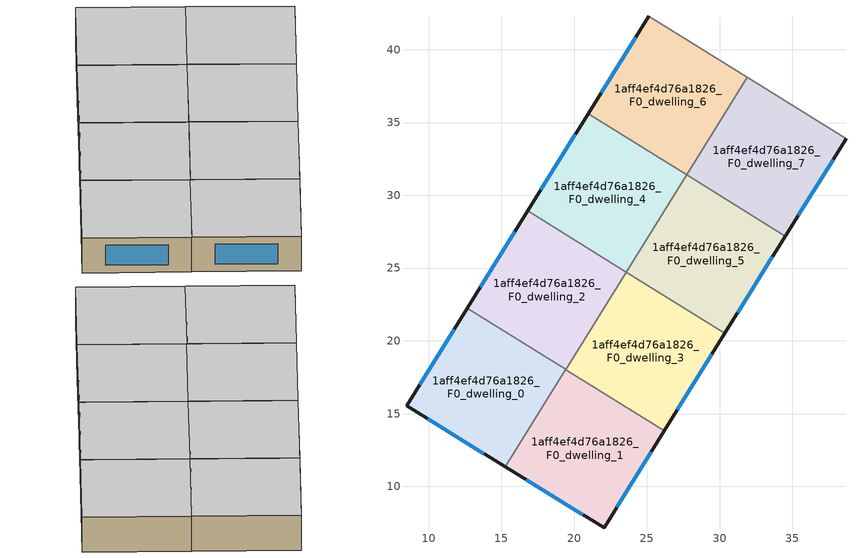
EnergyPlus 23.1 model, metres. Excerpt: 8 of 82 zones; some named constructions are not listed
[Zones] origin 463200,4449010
1aff4ef4d76a1826_F0_dwelling_0
 floor ground (EU_floor_Construction): 19.42,18.04 15.26,11.35 8.48,15.53 12.66,22.24 z0
 wall outside (EU_wall_Construction): 12.66,22.24 8.48,15.53 15.26,11.35 z0:3
 wall to 1aff4ef4d76a1826_F0_dwelling_1 (EU_wall_Construction): 15.26,11.35 19.42,18.04 z0:3
 wall to 1aff4ef4d76a1826_F0_dwelling_2 (EU_wall_Construction): 19.42,18.04 12.66,22.24 z0:3
 window (EU_Window_Construction): 9.93,14.64 13.81,12.25 / 11.76,20.81 9.38,16.97 z0.64:2.36
 ceiling to 1aff4ef4d76a1826_F1_dwelling_0 (EU_floor_Construction): 15.26,11.35 19.42,18.04 12.66,22.24 8.48,15.53 z3
1aff4ef4d76a1826_F0_dwelling_1
 floor ground (EU_floor_Construction): 26.2,13.82 22.05,7.16 15.26,11.35 19.42,18.04 z0
 wall outside (EU_wall_Construction): 15.26,11.35 22.05,7.16 26.2,13.82 z0:3
 wall to 1aff4ef4d76a1826_F0_dwelling_3 (EU_wall_Construction): 26.2,13.82 19.43,18.03 z0:3
 wall to 1aff4ef4d76a1826_F0_dwelling_2 (EU_wall_Construction): 19.43,18.03 19.42,18.04 z0:3
 window (EU_Window_Construction): 16.71,10.45 20.6,8.05 / 22.94,8.58 25.31,12.39 z0.64:2.36
 ceiling to 1aff4ef4d76a1826_F1_dwelling_1 (EU_floor_Construction): 22.05,7.16 26.2,13.82 19.42,18.04 15.26,11.35 z3
1aff4ef4d76a1826_F0_dwelling_2
 floor ground (EU_floor_Construction): 23.59,24.72 19.43,18.03 12.66,22.24 16.82,28.93 z0
 wall outside (EU_wall_Construction): 16.82,28.93 12.66,22.24 z0:3
 wall to 1aff4ef4d76a1826_F0_dwelling_4 (EU_wall_Construction): 23.59,24.72 16.82,28.93 z0:3
 wall to 1aff4ef4d76a1826_F0_dwelling_3 (EU_wall_Construction): 19.43,18.03 23.59,24.72 z0:3
 window (EU_Window_Construction): 15.92,27.5 13.55,23.68 z0.64:2.36
 ceiling to 1aff4ef4d76a1826_F1_dwelling_2 (EU_floor_Construction): 19.43,18.03 23.59,24.72 16.82,28.93 12.66,22.24 z3
1aff4ef4d76a1826_F0_dwelling_3
 floor ground (EU_floor_Construction): 30.36,20.51 26.2,13.82 19.43,18.03 23.59,24.72 z0
 wall outside (EU_wall_Construction): 26.2,13.82 30.36,20.51 z0:3
 wall to 1aff4ef4d76a1826_F0_dwelling_5 (EU_wall_Construction): 30.36,20.51 23.59,24.72 z0:3
 window (EU_Window_Construction): 27.09,15.25 29.47,19.08 z0.64:2.36
 ceiling to 1aff4ef4d76a1826_F1_dwelling_3 (EU_floor_Construction): 26.2,13.82 30.36,20.51 23.59,24.72 19.43,18.03 z3
1aff4ef4d76a1826_F0_dwelling_4
 floor ground (EU_floor_Construction): 27.75,31.41 23.59,24.72 16.82,28.93 20.97,35.62 z0
 wall outside (EU_wall_Construction): 20.97,35.62 16.82,28.93 z0:3
 wall to 1aff4ef4d76a1826_F0_dwelling_6 (EU_wall_Construction): 27.75,31.41 20.97,35.62 z0:3
 wall to 1aff4ef4d76a1826_F0_dwelling_5 (EU_wall_Construction): 23.59,24.72 27.75,31.41 z0:3
 window (EU_Window_Construction): 20.08,34.19 17.71,30.36 z0.64:2.36
 ceiling to 1aff4ef4d76a1826_F1_dwelling_4 (EU_floor_Construction): 23.59,24.72 27.75,31.41 20.97,35.62 16.82,28.93 z3
1aff4ef4d76a1826_F0_dwelling_5
 floor ground (EU_floor_Construction): 34.52,27.2 30.36,20.51 23.59,24.72 27.75,31.41 z0
 wall outside (EU_wall_Construction): 30.36,20.51 34.52,27.2 z0:3
 wall to 1aff4ef4d76a1826_F0_dwelling_7 (EU_wall_Construction): 34.52,27.2 27.75,31.41 z0:3
 window (EU_Window_Construction): 31.25,21.94 33.63,25.76 z0.64:2.36
 ceiling to 1aff4ef4d76a1826_F1_dwelling_5 (EU_floor_Construction): 30.36,20.51 34.52,27.2 27.75,31.41 23.59,24.72 z3
1aff4ef4d76a1826_F0_dwelling_6
 floor ground (EU_floor_Construction): 31.91,38.1 27.75,31.41 20.97,35.62 25.14,42.31 z0
 wall outside (EU_wall_Construction): 25.14,42.31 20.97,35.62 z0:3
 wall to 1aff4ef4d76a1826_F0_dwelling_8 (EU_wall_Construction): 31.91,38.1 25.14,42.31 z0:3
 wall to 1aff4ef4d76a1826_F0_dwelling_7 (EU_wall_Construction): 27.75,31.41 31.91,38.1 z0:3
 window (EU_Window_Construction): 24.24,40.87 21.87,37.05 z0.64:2.36
 ceiling to 1aff4ef4d76a1826_F1_dwelling_6 (EU_floor_Construction): 27.75,31.41 31.91,38.1 25.14,42.31 20.97,35.62 z3
1aff4ef4d76a1826_F0_dwelling_7
 floor ground (EU_floor_Construction): 38.68,33.88 34.52,27.2 27.75,31.41 31.91,38.1 z0
 wall outside (EU_wall_Construction): 34.52,27.2 38.68,33.88 z0:3
 wall to 1aff4ef4d76a1826_F0_dwelling_9 (EU_wall_Construction): 38.68,33.88 31.91,38.1 z0:3
 window (EU_Window_Construction): 35.41,28.63 37.79,32.45 z0.64:2.36
 ceiling to 1aff4ef4d76a1826_F1_dwelling_7 (EU_floor_Construction): 34.52,27.2 38.68,33.88 31.91,38.1 27.75,31.41 z3
[SCHEDULE:FILE] Column Number=1; Rows to Skip at Top=0; Number of Hours of Data=8760; Column Separator=Comma; Interpolate to Timestep=No; Minutes per Item=60; Adjust Schedule for Daylight Savings=Yes
Name | File
EU_Step8_GainSchedule_1aff4ef4d76a1826_F0_dwelling_12_f000 | ../../schedules/1aff4ef4d76a1826/1aff4ef4d76a1826_F0_dwelling_12_f000_gain.csv
EU_Step8_GainSchedule_1aff4ef4d76a1826_F0_dwelling_13_f000 | ../../schedules/1aff4ef4d76a1826/1aff4ef4d76a1826_F0_dwelling_13_f000_gain.csv
EU_Step8_GainSchedule_1aff4ef4d76a1826_F0_dwelling_14_f000 | ../../schedules/1aff4ef4d76a1826/1aff4ef4d76a1826_F0_dwelling_14_f000_gain.csv
EU_Step8_GainSchedule_1aff4ef4d76a1826_F0_dwelling_15_f000 | ../../schedules/1aff4ef4d76a1826/1aff4ef4d76a1826_F0_dwelling_15_f000_gain.csv
EU_Step8_GainSchedule_1aff4ef4d76a1826_F0_dwelling_16_f000 | ../../schedules/1aff4ef4d76a1826/1aff4ef4d76a1826_F0_dwelling_16_f000_gain.csv
EU_Step8_GainSchedule_1aff4ef4d76a1826_F1_dwelling_0_f000 | ../../schedules/1aff4ef4d76a1826/1aff4ef4d76a1826_F1_dwelling_0_f000_gain.csv
EU_Step8_GainSchedule_1aff4ef4d76a1826_F1_dwelling_1_f000 | ../../schedules/1aff4ef4d76a1826/1aff4ef4d76a1826_F1_dwelling_1_f000_gain.csv
EU_Step8_GainSchedule_1aff4ef4d76a1826_F1_dwelling_2_f000 | ../../schedules/1aff4ef4d76a1826/1aff4ef4d76a1826_F1_dwelling_2_f000_gain.csv
EU_Step8_GainSchedule_1aff4ef4d76a1826_F1_dwelling_3_f000 | ../../schedules/1aff4ef4d76a1826/1aff4ef4d76a1826_F1_dwelling_3_f000_gain.csv
EU_Step8_GainSchedule_1aff4ef4d76a1826_F1_dwelling_4_f000 | ../../schedules/1aff4ef4d76a1826/1aff4ef4d76a1826_F1_dwelling_4_f000_gain.csv
EU_Step8_GainSchedule_1aff4ef4d76a1826_F1_dwelling_5_f000 | ../../schedules/1aff4ef4d76a1826/1aff4ef4d76a1826_F1_dwelling_5_f000_gain.csv
EU_Step8_GainSchedule_1aff4ef4d76a1826_F1_dwelling_6_f000 | ../../schedules/1aff4ef4d76a1826/1aff4ef4d76a1826_F1_dwelling_6_f000_gain.csv
EU_Step8_GainSchedule_1aff4ef4d76a1826_F1_dwelling_7_f000 | ../../schedules/1aff4ef4d76a1826/1aff4ef4d76a1826_F1_dwelling_7_f000_gain.csv
EU_Step8_GainSchedule_1aff4ef4d76a1826_F1_dwelling_8_f000 | ../../schedules/1aff4ef4d76a1826/1aff4ef4d76a1826_F1_dwelling_8_f000_gain.csv
EU_Step8_GainSchedule_1aff4ef4d76a1826_F1_dwelling_9_f000 | ../../schedules/1aff4ef4d76a1826/1aff4ef4d76a1826_F1_dwelling_9_f000_gain.csv
EU_Step8_GainSchedule_1aff4ef4d76a1826_F1_dwelling_10_f000 | ../../schedules/1aff4ef4d76a1826/1aff4ef4d76a1826_F1_dwelling_10_f000_gain.csv
EU_Step8_GainSchedule_1aff4ef4d76a1826_F1_dwelling_11_f000 | ../../schedules/1aff4ef4d76a1826/1aff4ef4d76a1826_F1_dwelling_11_f000_gain.csv
EU_Step8_GainSchedule_1aff4ef4d76a1826_F1_dwelling_12_f000 | ../../schedules/1aff4ef4d76a1826/1aff4ef4d76a1826_F1_dwelling_12_f000_gain.csv
EU_Step8_GainSchedule_1aff4ef4d76a1826_F1_dwelling_13_f000 | ../../schedules/1aff4ef4d76a1826/1aff4ef4d76a1826_F1_dwelling_13_f000_gain.csv
EU_Step8_GainSchedule_1aff4ef4d76a1826_F1_dwelling_14_f000 | ../../schedules/1aff4ef4d76a1826/1aff4ef4d76a1826_F1_dwelling_14_f000_gain.csv
EU_Step8_GainSchedule_1aff4ef4d76a1826_F1_dwelling_15_f000 | ../../schedules/1aff4ef4d76a1826/1aff4ef4d76a1826_F1_dwelling_15_f000_gain.csv
EU_Step8_GainSchedule_1aff4ef4d76a1826_F1_dwelling_16_f000 | ../../schedules/1aff4ef4d76a1826/1aff4ef4d76a1826_F1_dwelling_16_f000_gain.csv
EU_Step8_GainSchedule_1aff4ef4d76a1826_F2_dwelling_13_f000 | ../../schedules/1aff4ef4d76a1826/1aff4ef4d76a1826_F2_dwelling_13_f000_gain.csv
EU_Step8_GainSchedule_1aff4ef4d76a1826_F2_dwelling_14_f000 | ../../schedules/1aff4ef4d76a1826/1aff4ef4d76a1826_F2_dwelling_14_f000_gain.csv
EU_Step8_GainSchedule_1aff4ef4d76a1826_F2_dwelling_15_f000 | ../../schedules/1aff4ef4d76a1826/1aff4ef4d76a1826_F2_dwelling_15_f000_gain.csv
EU_Step8_GainSchedule_1aff4ef4d76a1826_F3_dwelling_0_f000 | ../../schedules/1aff4ef4d76a1826/1aff4ef4d76a1826_F3_dwelling_0_f000_gain.csv
EU_Step8_GainSchedule_1aff4ef4d76a1826_F3_dwelling_1_f000 | ../../schedules/1aff4ef4d76a1826/1aff4ef4d76a1826_F3_dwelling_1_f000_gain.csv
EU_Step8_GainSchedule_1aff4ef4d76a1826_F3_dwelling_2_f000 | ../../schedules/1aff4ef4d76a1826/1aff4ef4d76a1826_F3_dwelling_2_f000_gain.csv
EU_Step8_GainSchedule_1aff4ef4d76a1826_F3_dwelling_3_f000 | ../../schedules/1aff4ef4d76a1826/1aff4ef4d76a1826_F3_dwelling_3_f000_gain.csv
EU_Step8_GainSchedule_1aff4ef4d76a1826_F3_dwelling_4_f000 | ../../schedules/1aff4ef4d76a1826/1aff4ef4d76a1826_F3_dwelling_4_f000_gain.csv
EU_Step8_GainSchedule_1aff4ef4d76a1826_F3_dwelling_5_f000 | ../../schedules/1aff4ef4d76a1826/1aff4ef4d76a1826_F3_dwelling_5_f000_gain.csv
EU_Step8_GainSchedule_1aff4ef4d76a1826_F3_dwelling_6_f000 | ../../schedules/1aff4ef4d76a1826/1aff4ef4d76a1826_F3_dwelling_6_f000_gain.csv
EU_Step8_GainSchedule_1aff4ef4d76a1826_F3_dwelling_7_f000 | ../../schedules/1aff4ef4d76a1826/1aff4ef4d76a1826_F3_dwelling_7_f000_gain.csv
EU_Step8_GainSchedule_1aff4ef4d76a1826_F3_dwelling_8_f000 | ../../schedules/1aff4ef4d76a1826/1aff4ef4d76a1826_F3_dwelling_8_f000_gain.csv
EU_Step8_GainSchedule_1aff4ef4d76a1826_F3_dwelling_9_f000 | ../../schedules/1aff4ef4d76a1826/1aff4ef4d76a1826_F3_dwelling_9_f000_gain.csv
EU_Step8_GainSchedule_1aff4ef4d76a1826_F3_dwelling_10_f000 | ../../schedules/1aff4ef4d76a1826/1aff4ef4d76a1826_F3_dwelling_10_f000_gain.csv
EU_Step8_GainSchedule_1aff4ef4d76a1826_F3_dwelling_11_f000 | ../../schedules/1aff4ef4d76a1826/1aff4ef4d76a1826_F3_dwelling_11_f000_gain.csv
EU_Step8_GainSchedule_1aff4ef4d76a1826_F3_dwelling_12_f000 | ../../schedules/1aff4ef4d76a1826/1aff4ef4d76a1826_F3_dwelling_12_f000_gain.csv
EU_Step8_GainSchedule_1aff4ef4d76a1826_F3_dwelling_13_f000 | ../../schedules/1aff4ef4d76a1826/1aff4ef4d76a1826_F3_dwelling_13_f000_gain.csv
EU_Step8_GainSchedule_1aff4ef4d76a1826_F3_dwelling_14_f000 | ../../schedules/1aff4ef4d76a1826/1aff4ef4d76a1826_F3_dwelling_14_f000_gain.csv
EU_Step8_GainSchedule_1aff4ef4d76a1826_F3_dwelling_15_f000 | ../../schedules/1aff4ef4d76a1826/1aff4ef4d76a1826_F3_dwelling_15_f000_gain.csv
